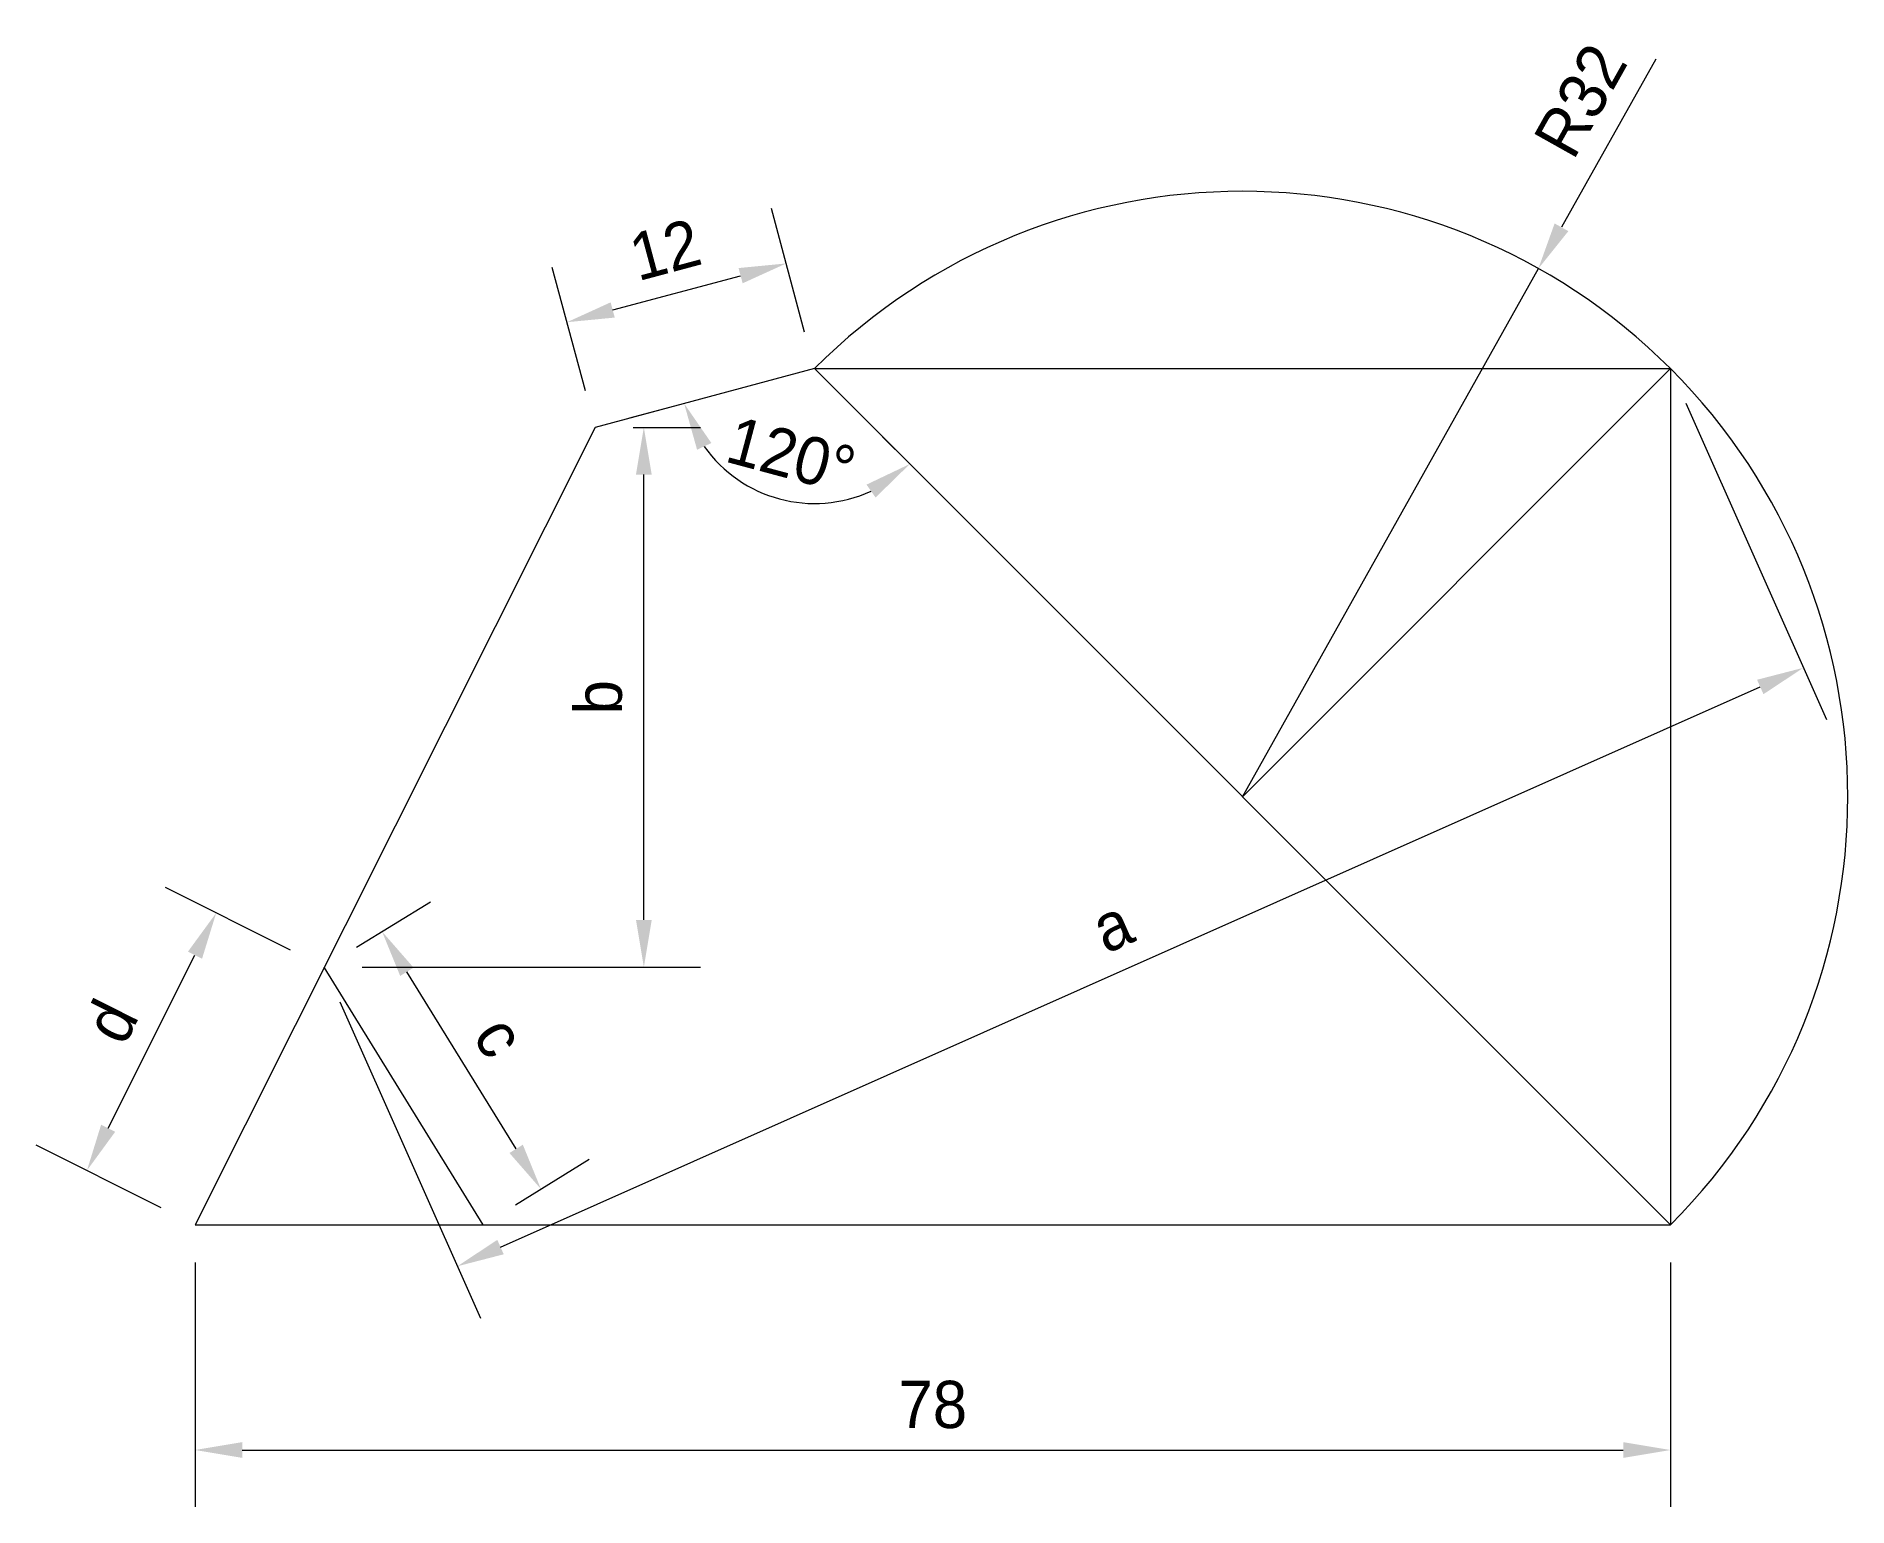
# Model space of a CAD drawing. Header units: centimetres. Extents: x 15806.6 to 15902.4, y 9748.4 to 9826.1.
import ezdxf

# ---------------------------------------------------------------- set-up
doc = ezdxf.new("R2010")
doc.units = ezdxf.units.CM
doc.header["$PDMODE"] = 35
doc.header["$PDSIZE"] = -2
doc.layers.add('標註', color=7, linetype='Continuous', lineweight=15)
doc.styles.add('文2.5', font='', dxfattribs={"height": 2.5})
doc.styles.get('文2.5').set_extended_font_data('PMingLiU')
doc.dimstyles.new('DIM2.5', dxfattribs={"dimtxt": 2.5, "dimasz": 2.5, "dimexe": 3, "dimexo": 2, "dimgap": 1, "dimtad": 1, "dimdec": 1, "dimdsep": 46, "dimtxsty": '文2.5', "dimcen": 0, "dimclrd": 256, "dimclre": 256, "dimadec": 0, "dimazin": 0, "dimtfac": 1, "dimtdec": 1, "dimtmove": 0, "dimatfit": 3, "dimfxl": 1, "dimlwd": 15, "dimlwe": 15, "dimarcsym": 0})

# ---------------------------------------------------------------- blocks, each defined once
blk = doc.blocks.new('*D2')
at = {"layer": 'Defpoints', "color": 0, "transparency": 16777216}
for p in [(15893.039, 9808.524), (15900.069, 9792.712), (15821.873, 9776.886)]:
    blk.add_point(p, dxfattribs=at)
at = {"layer": '標註', "lineweight": 15, "transparency": 16777216}
for p, q in [((15893.852, 9806.697), (15901.288, 9789.97)), ((15831.188, 9762.089), (15897.785, 9791.696)), ((15822.686, 9775.059), (15830.122, 9758.332))]:
    blk.add_line(p, q, dxfattribs=at)
at = {"layer": '標註', "transparency": 16777216}
for points in [[(15897.615, 9792.077), (15897.954, 9791.315), (15900.069, 9792.712)], [(15831.018, 9762.47), (15831.357, 9761.708), (15828.903, 9761.073)]]:
    blk.add_solid(points, dxfattribs=at)
at = {"layer": '標註', "color": 0, "transparency": 16777216, "insert": (15863.521, 9779.063), "char_height": 2.5, "attachment_point": 5, "rotation": 23.96839, "style": '文2.5'}
blk.add_mtext('a', dxfattribs=at)
blk = doc.blocks.new('*D3')
at = {"layer": 'Defpoints', "color": 0, "transparency": 16777216}
for p in [(15816.159, 9779.754), (15821.873, 9776.886), (15815.039, 9763.27)]:
    blk.add_point(p, dxfattribs=at)
at = {"layer": '標註', "lineweight": 15, "transparency": 16777216}
for p, q in [((15820.086, 9777.783), (15813.478, 9781.1)), ((15810.446, 9768.372), (15815.037, 9777.52)), ((15813.252, 9764.167), (15806.644, 9767.483))]:
    blk.add_line(p, q, dxfattribs=at)
at = {"layer": '標註', "transparency": 16777216}
for points in [[(15814.665, 9777.707), (15815.41, 9777.333), (15816.159, 9779.754)], [(15810.074, 9768.559), (15810.819, 9768.185), (15809.325, 9766.138)]]:
    blk.add_solid(points, dxfattribs=at)
at = {"layer": '標註', "color": 0, "transparency": 16777216, "insert": (15810.604, 9774.019), "char_height": 2.5, "attachment_point": 5, "rotation": 63.3485, "style": '文2.5'}
blk.add_mtext('d', dxfattribs=at)
blk = doc.blocks.new('*D6')
at = {"layer": 'Defpoints', "color": 0, "transparency": 16777216}
for p in [(15846.295, 9814.084), (15847.784, 9808.524), (15836.193, 9805.419)]:
    blk.add_point(p, dxfattribs=at)
at = {"layer": '標註', "lineweight": 15, "transparency": 16777216}
for p, q in [((15847.267, 9810.456), (15845.518, 9816.982)), ((15835.676, 9807.35), (15833.927, 9813.876)), ((15837.118, 9811.625), (15843.88, 9813.437))]:
    blk.add_line(p, q, dxfattribs=at)
at = {"layer": '標註', "transparency": 16777216}
for points in [[(15843.772, 9813.84), (15843.988, 9813.035), (15846.295, 9814.084)], [(15837.01, 9812.028), (15837.226, 9811.223), (15834.703, 9810.978)]]:
    blk.add_solid(points, dxfattribs=at)
at = {"layer": '標註', "color": 0, "transparency": 16777216, "insert": (15839.887, 9814.815), "char_height": 2.5, "attachment_point": 5, "rotation": 15, "style": '文2.5'}
blk.add_mtext('12', dxfattribs=at)
blk = doc.blocks.new('*D7')
at = {"layer": 'Defpoints', "color": 0, "transparency": 16777216}
for p in [(15847.784, 9808.524), (15841.989, 9806.971), (15853.466, 9802.843), (15843.694, 9802.683)]:
    blk.add_point(p, dxfattribs=at)
at = {"layer": '標註', "lineweight": 15, "transparency": 16777216}
for p, q in [((15840.057, 9806.454), (15837.999, 9805.902)), ((15852.052, 9804.257), (15850.705, 9805.603))]:
    blk.add_line(p, q, dxfattribs=at)
blk.add_arc((15847.784, 9808.524), 7.131, 215.19164, 294.80836, dxfattribs=at)
at = {"layer": '標註', "transparency": 16777216}
for points in [[(15841.579, 9804.238), (15842.334, 9804.592), (15840.896, 9806.679)], [(15850.538, 9802.393), (15851.015, 9801.71), (15852.827, 9803.482)]]:
    blk.add_solid(points, dxfattribs=at)
at = {"layer": '標註', "color": 0, "transparency": 16777216, "insert": (15846.558, 9803.947), "char_height": 2.5, "attachment_point": 5, "rotation": 345, "style": '文2.5'}
blk.add_mtext('120°', dxfattribs=at)
blk = doc.blocks.new('*D8')
at = {"layer": 'Defpoints', "color": 0, "transparency": 16777216}
for p in [(15886.055, 9813.813), (15870.412, 9785.897)]:
    blk.add_point(p, dxfattribs=at)
at = {"layer": '標註', "lineweight": 15, "transparency": 16777216}
for p, q in [((15892.257, 9824.88), (15887.277, 9815.993)), ((15870.412, 9785.897), (15886.055, 9813.813))]:
    blk.add_line(p, q, dxfattribs=at)
at = {"layer": '標註', "transparency": 16777216}
blk.add_solid([(15886.914, 9816.197), (15887.641, 9815.79), (15886.055, 9813.813)], dxfattribs=at)
at = {"layer": '標註', "color": 0, "transparency": 16777216, "insert": (15888.292, 9822.696), "char_height": 2.5, "attachment_point": 5, "rotation": 60.73436, "style": '文2.5'}
blk.add_mtext('R32', dxfattribs=at)
blk = doc.blocks.new('*D9')
at = {"layer": 'Defpoints', "color": 0, "transparency": 16777216}
for p in [(15815.039, 9763.27), (15893.039, 9763.27), (15893.039, 9751.362)]:
    blk.add_point(p, dxfattribs=at)
at = {"layer": '標註', "lineweight": 15, "transparency": 16777216}
for p, q in [((15815.039, 9761.27), (15815.039, 9748.362)), ((15893.039, 9761.27), (15893.039, 9748.362)), ((15817.539, 9751.362), (15890.539, 9751.362))]:
    blk.add_line(p, q, dxfattribs=at)
at = {"layer": '標註', "transparency": 16777216}
for points in [[(15817.539, 9751.778), (15817.539, 9750.945), (15815.039, 9751.362)], [(15890.539, 9751.778), (15890.539, 9750.945), (15893.039, 9751.362)]]:
    blk.add_solid(points, dxfattribs=at)
at = {"layer": '標註', "color": 0, "transparency": 16777216, "insert": (15854.039, 9753.753), "char_height": 2.5, "attachment_point": 5, "style": '文2.5'}
blk.add_mtext('78', dxfattribs=at)
blk = doc.blocks.new('*D10')
at = {"layer": 'Defpoints', "color": 0, "transparency": 16777216}
for p in [(15836.193, 9805.419), (15838.766, 9805.419), (15821.873, 9776.886)]:
    blk.add_point(p, dxfattribs=at)
at = {"layer": '標註', "lineweight": 15, "transparency": 16777216}
for p, q in [((15838.193, 9805.419), (15841.766, 9805.419)), ((15838.766, 9779.386), (15838.766, 9802.919)), ((15823.873, 9776.886), (15841.766, 9776.886))]:
    blk.add_line(p, q, dxfattribs=at)
at = {"layer": '標註', "transparency": 16777216}
for points in [[(15838.349, 9802.919), (15839.183, 9802.919), (15838.766, 9805.419)], [(15838.349, 9779.386), (15839.183, 9779.386), (15838.766, 9776.886)]]:
    blk.add_solid(points, dxfattribs=at)
at = {"layer": '標註', "color": 0, "transparency": 16777216, "insert": (15836.372, 9791.152), "char_height": 2.5, "attachment_point": 5, "rotation": 90, "style": '文2.5'}
blk.add_mtext('b', dxfattribs=at)
blk = doc.blocks.new('*D11')
at = {"layer": 'Defpoints', "color": 0, "transparency": 16777216}
for p in [(15824.925, 9778.769), (15821.873, 9776.886), (15830.275, 9763.27)]:
    blk.add_point(p, dxfattribs=at)
at = {"layer": '標註', "lineweight": 15, "transparency": 16777216}
for p, q in [((15823.575, 9777.936), (15827.479, 9780.345)), ((15832.014, 9767.28), (15826.238, 9776.642)), ((15831.977, 9764.32), (15835.88, 9766.728))]:
    blk.add_line(p, q, dxfattribs=at)
at = {"layer": '標註', "transparency": 16777216}
for points in [[(15826.593, 9776.861), (15825.884, 9776.423), (15824.925, 9778.769)], [(15832.369, 9767.499), (15831.66, 9767.062), (15833.327, 9765.153)]]:
    blk.add_solid(points, dxfattribs=at)
at = {"layer": '標註', "color": 0, "transparency": 16777216, "insert": (15831.148, 9773.208), "char_height": 2.5, "attachment_point": 5, "rotation": 301.67425, "style": '文2.5'}
blk.add_mtext('c', dxfattribs=at)

msp = doc.modelspace()

# ---------------------------------------------------------------- linework, layer by layer
at = {"layer": '標註'}
for p, q in [((15847.784, 9808.524), (15836.193, 9805.419)), ((15893.039, 9763.27), (15847.784, 9808.524)), ((15847.784, 9808.524), (15893.039, 9808.524)), ((15870.412, 9785.897), (15893.039, 9808.524)), ((15893.039, 9808.524), (15893.039, 9763.27)), ((15836.193, 9805.419), (15815.039, 9763.27)), ((15830.275, 9763.27), (15821.873, 9776.886)), ((15815.039, 9763.27), (15893.039, 9763.27))]:
    msp.add_line(p, q, dxfattribs=at)
msp.add_arc((15870.412, 9785.897), 32, 315, 135, dxfattribs=at)

# ---------------------------------------------------------------- dimensions: what is measured, and where the dimension line sits
dim = msp.add_radius_dim(center=(15870.412, 9785.897), mpoint=(15886.055, 9813.813), dimstyle='DIM2.5', dxfattribs=at)
dim.commit()
dim.dimension.update_dxf_attribs({"geometry": '*D8', "text_midpoint": (15890.378, 9821.527)})
dim = msp.add_aligned_dim(p1=(15836.193, 9805.419), p2=(15847.784, 9808.524), distance=5.756, dimstyle='DIM2.5', dxfattribs=at)
dim.commit()
dim.dimension.update_dxf_attribs({"geometry": '*D6', "text_midpoint": (15839.887, 9814.815)})
for p1, p2, distance, text, picture, middle in [((15821.873, 9776.886), (15893.039, 9808.524), -17.305, 'a', '*D2', (15863.521, 9779.063)), ((15815.039, 9763.27), (15821.873, 9776.886), 6.394, 'd', '*D3', (15810.604, 9774.019)), ((15830.275, 9763.27), (15821.873, 9776.886), -3.586, 'c', '*D11', (15831.148, 9773.208))]:
    dim = msp.add_aligned_dim(p1=p1, p2=p2, distance=distance, text=text, dimstyle='DIM2.5', dxfattribs=at)
    dim.commit()
    dim.dimension.update_dxf_attribs({"geometry": picture, "text_midpoint": middle})
dim = msp.add_angular_dim_3p(base=(15843.694, 9802.683), center=(15847.784, 9808.524), p1=(15853.466, 9802.843), p2=(15841.989, 9806.971), dimstyle='DIM2.5', dxfattribs=at)
dim.commit()
dim.dimension.update_dxf_attribs({"geometry": '*D7', "text_midpoint": (15846.558, 9803.947)})
dim = msp.add_linear_dim(base=(15838.766, 9805.419), p1=(15821.873, 9776.886), p2=(15836.193, 9805.419), angle=90, text='b', dimstyle='DIM2.5', dxfattribs=at)
dim.commit()
dim.dimension.update_dxf_attribs({"geometry": '*D10', "text_midpoint": (15836.372, 9791.152)})
dim = msp.add_linear_dim(base=(15893.039, 9751.362), p1=(15815.039, 9763.27), p2=(15893.039, 9763.27), dimstyle='DIM2.5', dxfattribs=at)
dim.commit()
dim.dimension.update_dxf_attribs({"geometry": '*D9', "text_midpoint": (15854.039, 9753.753)})

doc.saveas('drawing.dxf')
